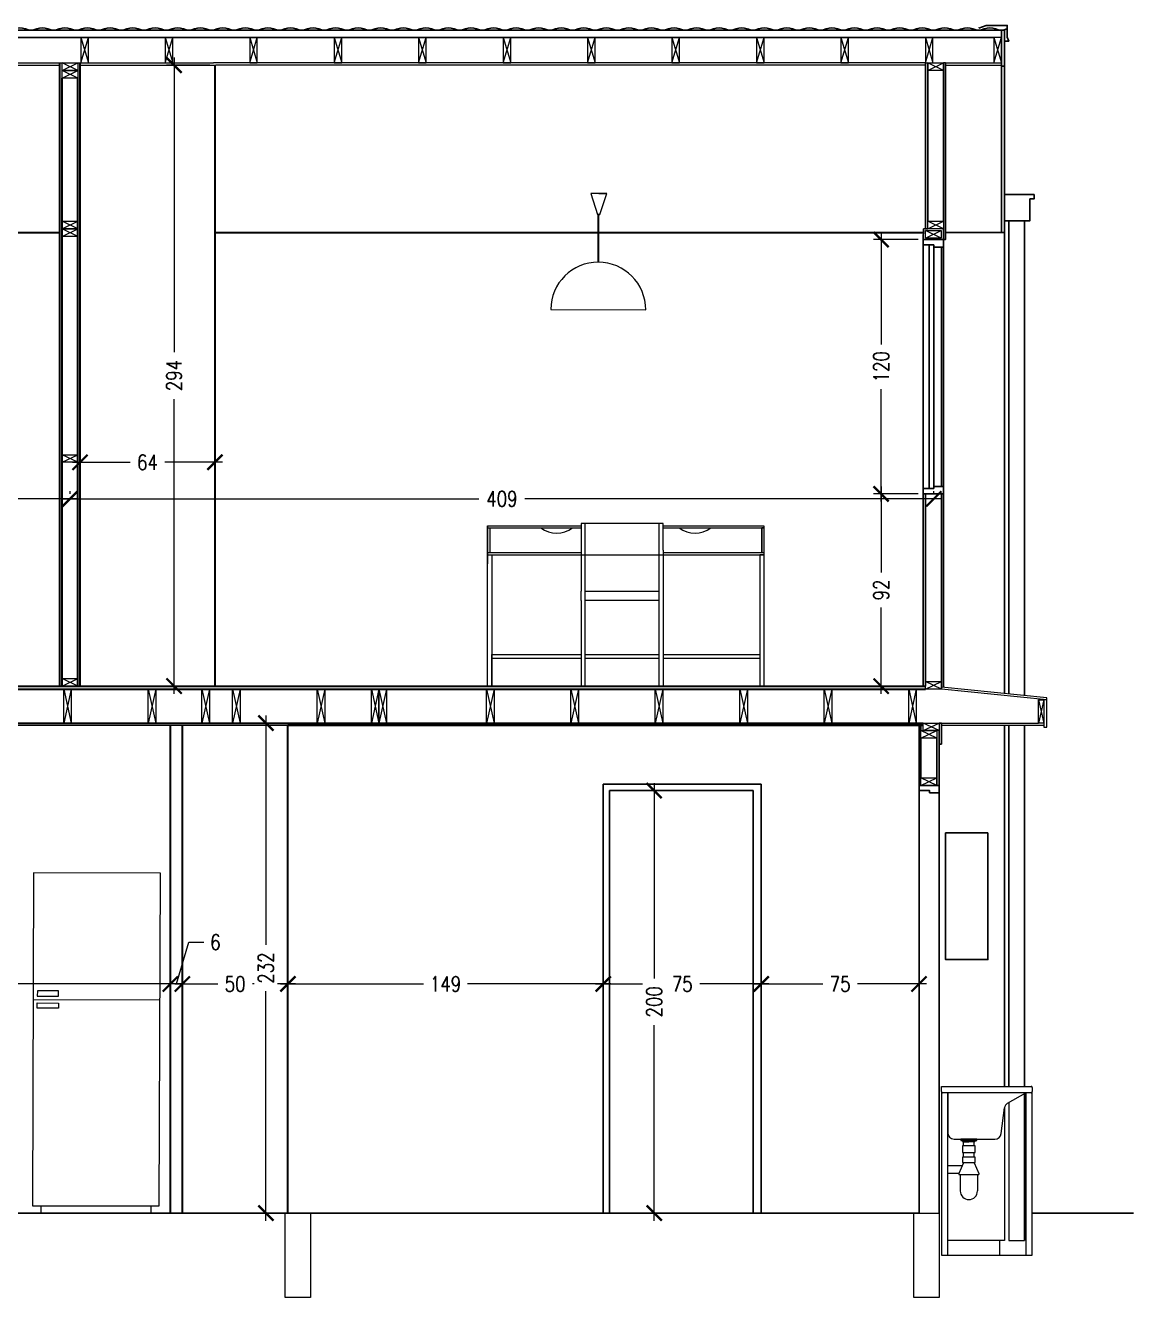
# Model space of a CAD drawing. Header units: centimetres. Extents: x 394519 to 396757, y 376859 to 378786.
# Drawn here: x 395000 to 395525, y 376954 to 377557 of the extents above; entities that cross this region are included whole.
import ezdxf

# ---------------------------------------------------------------- set-up
doc = ezdxf.new("R2010")
doc.units = ezdxf.units.CM
doc.header["$MEASUREMENT"] = 0
doc.layers.get('DEFPOINTS').update_dxf_attribs({"color": 210})
for name, color, linetype, lineweight in [('A-ANNO-DIMS', 3, 'Continuous', 18), ('A-DETL-MBND', 3, 'Continuous', 18), ('A-DETL-MCUT', 4, 'Continuous', 25), ('A-ELEV-IDEN', 3, 'Continuous', 18), ('A-ELEV-MBE2', 4, 'Continuous', 25), ('A-FURN', 8, 'Continuous', 18), ('A-SECT-MCUT', 7, 'Continuous', 35), ('A-WALL-STUD', 3, 'Continuous', 18)]:
    doc.layers.add(name, color=color, linetype=linetype, lineweight=lineweight)
doc.styles.add('ARIAL', font='Arial.ttf')
doc.styles.add('E-ROMANS', font='romans.shx', dxfattribs={"width": 0.8})
doc.dimstyles.new('Copy of TICK_36', dxfattribs={"dimtxt": 3.6, "dimasz": 3.6, "dimexe": 1.8, "dimexo": 1.2, "dimgap": 1.8, "dimtad": 0, "dimdec": 0, "dimzin": 0, "dimdsep": 46, "dimtxsty": 'ARIAL', "dimblk": 'ARCHTICK', "dimblk1": 'ARCHTICK', "dimblk2": 'ARCHTICK', "dimcen": 1.8, "dimdle": 1.8, "dimclrd": 256, "dimclre": 256, "dimclrt": 256, "dimadec": 0, "dimazin": 0, "dimtfac": 1, "dimtdec": 0, "dimtmove": 1, "dimatfit": 3, "dimldrblk": 'OPEN90', "dimfxl": 1, "dimtfill": 1, "dimtolj": 1, "dimtzin": 0, "dimlwd": -1, "dimlwe": -1, "dimarcsym": 0})

# ---------------------------------------------------------------- blocks, each defined once
blk = doc.blocks.new('_ArchTick')
at = {"color": 0, "linetype": 'ByBlock', "const_width": 0.15}
blk.add_lwpolyline([(-0.5, -0.5), (0.5, 0.5)], dxfattribs=at)
blk = doc.blocks.new('*D209')
at = {"layer": 'A-ANNO-DIMS', "transparency": 16777216}
for p, q in [((394734.09, 377332.6), (394868.37, 377332.6)), ((394737.69, 377335), (394737.69, 377336.2)), ((395024.94, 377332.6), (394890.65, 377332.6)), ((395021.34, 377335), (395021.34, 377336.2))]:
    blk.add_line(p, q, dxfattribs=at)
at = {"layer": 'DEFPOINTS', "color": 0, "transparency": 16777216}
for p in [(394737.69, 377332.6), (395021.34, 377332.6), (395021.34, 377332.6)]:
    blk.add_point(p, dxfattribs=at)
at = {"layer": 'A-ANNO-DIMS', "transparency": 16777216, "xscale": 7.2, "yscale": 7.2, "zscale": 7.2, "rotation": 180}
blk.add_blockref('_ArchTick', (394737.69, 377332.6), dxfattribs=at)
at = {"layer": 'A-ANNO-DIMS', "transparency": 16777216, "xscale": 7.2, "yscale": 7.2, "zscale": 7.2}
blk.add_blockref('_ArchTick', (395021.34, 377332.6), dxfattribs=at)
at = {"layer": 'A-ANNO-DIMS', "transparency": 16777216, "insert": (394879.51, 377332.6), "char_height": 7.2, "attachment_point": 5, "style": 'E-ROMANS', "bg_fill": 3, "box_fill_scale": 1.25, "bg_fill_color": 256, "bg_fill_true_color": 13158600, "bg_fill_transparency": 0}
blk.add_mtext('\\A1;284', dxfattribs=at)
blk = doc.blocks.new('_Open90')
at = {"color": 0, "linetype": 'ByBlock', "lineweight": -2}
for p, q in [((0, 0), (-1, 0)), ((-0.5, 0.5), (0, 0)), ((0, 0), (-0.5, -0.5))]:
    blk.add_line(p, q, dxfattribs=at)
blk = doc.blocks.new('*D210')
at = {"layer": 'A-ANNO-DIMS', "transparency": 16777216}
for p, q in [((395090.01, 377352.33), (395090.01, 377353.53)), ((395022.49, 377349.93), (395049.79, 377349.93)), ((395026.09, 377349.33), (395026.09, 377346.33)), ((395093.61, 377349.93), (395066.31, 377349.93))]:
    blk.add_line(p, q, dxfattribs=at)
at = {"layer": 'DEFPOINTS', "color": 0, "transparency": 16777216}
for p in [(395026.09, 377351.73), (395090.01, 377349.93), (395090.01, 377349.93)]:
    blk.add_point(p, dxfattribs=at)
at = {"layer": 'A-ANNO-DIMS', "transparency": 16777216, "xscale": 7.2, "yscale": 7.2, "zscale": 7.2, "rotation": 180}
blk.add_blockref('_ArchTick', (395026.09, 377349.93), dxfattribs=at)
at = {"layer": 'A-ANNO-DIMS', "transparency": 16777216, "xscale": 7.2, "yscale": 7.2, "zscale": 7.2}
blk.add_blockref('_ArchTick', (395090.01, 377349.93), dxfattribs=at)
at = {"layer": 'A-ANNO-DIMS', "transparency": 16777216, "insert": (395058.05, 377349.93), "char_height": 7.2, "attachment_point": 5, "style": 'E-ROMANS', "bg_fill": 3, "box_fill_scale": 1.25, "bg_fill_color": 256, "bg_fill_true_color": 13158600, "bg_fill_transparency": 0}
blk.add_mtext('\\A1;64', dxfattribs=at)
blk = doc.blocks.new('*D211')
at = {"layer": 'A-ANNO-DIMS', "transparency": 16777216}
for p, q in [((395087.61, 377538.12), (395067.05, 377538.12)), ((395070.65, 377541.72), (395070.65, 377402.15)), ((395070.65, 377240.29), (395070.65, 377379.87)), ((395087.61, 377243.89), (395067.05, 377243.89))]:
    blk.add_line(p, q, dxfattribs=at)
at = {"layer": 'DEFPOINTS', "color": 0, "transparency": 16777216}
for p in [(395070.65, 377538.12), (395090.01, 377538.12), (395090.01, 377243.89)]:
    blk.add_point(p, dxfattribs=at)
at = {"layer": 'A-ANNO-DIMS', "transparency": 16777216, "xscale": 7.2, "yscale": 7.2, "zscale": 7.2}
for p, rotation in [((395070.65, 377538.12), 90), ((395070.65, 377243.89), 270)]:
    blk.add_blockref('_ArchTick', p, dxfattribs=dict(at, rotation=rotation))
at = {"layer": 'A-ANNO-DIMS', "transparency": 16777216, "insert": (395070.65, 377391.01), "char_height": 7.2, "attachment_point": 5, "rotation": 90, "style": 'E-ROMANS', "bg_fill": 3, "box_fill_scale": 1.25, "bg_fill_color": 256, "bg_fill_true_color": 13158600, "bg_fill_transparency": 0}
blk.add_mtext('\\A1;294', dxfattribs=at)
blk = doc.blocks.new('*D212')
at = {"layer": 'A-ANNO-DIMS', "transparency": 16777216}
for p, q in [((395423.37, 377334.94), (395402.21, 377334.94)), ((395405.81, 377338.54), (395405.81, 377297.68)), ((395405.81, 377240.29), (395405.81, 377281.16)), ((395423.37, 377243.89), (395402.21, 377243.89))]:
    blk.add_line(p, q, dxfattribs=at)
at = {"layer": 'DEFPOINTS', "color": 0, "transparency": 16777216}
for p in [(395405.81, 377334.94), (395425.77, 377334.94), (395425.77, 377243.89)]:
    blk.add_point(p, dxfattribs=at)
at = {"layer": 'A-ANNO-DIMS', "transparency": 16777216, "xscale": 7.2, "yscale": 7.2, "zscale": 7.2}
for p, rotation in [((395405.81, 377334.94), 90), ((395405.81, 377243.89), 270)]:
    blk.add_blockref('_ArchTick', p, dxfattribs=dict(at, rotation=rotation))
at = {"layer": 'A-ANNO-DIMS', "transparency": 16777216, "insert": (395405.81, 377289.42), "char_height": 7.2, "attachment_point": 5, "rotation": 90, "style": 'E-ROMANS', "bg_fill": 3, "box_fill_scale": 1.25, "bg_fill_color": 256, "bg_fill_true_color": 13158600, "bg_fill_transparency": 0}
blk.add_mtext('\\A1;92', dxfattribs=at)
blk = doc.blocks.new('*D213')
at = {"layer": 'A-ANNO-DIMS', "transparency": 16777216}
for p, q in [((395423.37, 377455.44), (395402.21, 377455.44)), ((395405.81, 377459.04), (395405.81, 377405.79)), ((395405.81, 377331.34), (395405.81, 377384.6)), ((395423.37, 377334.94), (395402.21, 377334.94))]:
    blk.add_line(p, q, dxfattribs=at)
at = {"layer": 'DEFPOINTS', "color": 0, "transparency": 16777216}
for p in [(395405.81, 377455.44), (395425.77, 377455.44), (395425.77, 377334.94)]:
    blk.add_point(p, dxfattribs=at)
at = {"layer": 'A-ANNO-DIMS', "transparency": 16777216, "xscale": 7.2, "yscale": 7.2, "zscale": 7.2}
for p, rotation in [((395405.81, 377455.44), 90), ((395405.81, 377334.94), 270)]:
    blk.add_blockref('_ArchTick', p, dxfattribs=dict(at, rotation=rotation))
at = {"layer": 'A-ANNO-DIMS', "transparency": 16777216, "insert": (395405.81, 377395.19), "char_height": 7.2, "attachment_point": 5, "rotation": 90, "style": 'E-ROMANS', "bg_fill": 3, "box_fill_scale": 1.25, "bg_fill_color": 256, "bg_fill_true_color": 13158600, "bg_fill_transparency": 0}
blk.add_mtext('\\A1;120', dxfattribs=at)
blk = doc.blocks.new('*D214')
at = {"layer": 'A-ANNO-DIMS', "transparency": 16777216}
for p, q in [((395017.74, 377332.6), (395215.18, 377332.6)), ((395021.34, 377335), (395021.34, 377336.2)), ((395434.37, 377332.6), (395236.92, 377332.6)), ((395430.77, 377335), (395430.77, 377336.2))]:
    blk.add_line(p, q, dxfattribs=at)
at = {"layer": 'DEFPOINTS', "color": 0, "transparency": 16777216}
for p in [(395021.34, 377332.6), (395430.77, 377332.6), (395430.77, 377332.6)]:
    blk.add_point(p, dxfattribs=at)
at = {"layer": 'A-ANNO-DIMS', "transparency": 16777216, "xscale": 7.2, "yscale": 7.2, "zscale": 7.2, "rotation": 180}
blk.add_blockref('_ArchTick', (395021.34, 377332.6), dxfattribs=at)
at = {"layer": 'A-ANNO-DIMS', "transparency": 16777216, "xscale": 7.2, "yscale": 7.2, "zscale": 7.2}
blk.add_blockref('_ArchTick', (395430.77, 377332.6), dxfattribs=at)
at = {"layer": 'A-ANNO-DIMS', "transparency": 16777216, "insert": (395226.05, 377332.6), "char_height": 7.2, "attachment_point": 5, "style": 'E-ROMANS', "bg_fill": 3, "box_fill_scale": 1.25, "bg_fill_color": 256, "bg_fill_true_color": 13158600, "bg_fill_transparency": 0}
blk.add_mtext('\\A1;409', dxfattribs=at)
blk = doc.blocks.new('*D217')
at = {"layer": 'A-ANNO-DIMS', "transparency": 16777216}
for p, q in [((395074.59, 377105.16), (395074.59, 377106.36)), ((395124.63, 377105.16), (395124.63, 377106.36)), ((395070.99, 377102.76), (395091.35, 377102.76)), ((395128.23, 377102.76), (395107.87, 377102.76))]:
    blk.add_line(p, q, dxfattribs=at)
at = {"layer": 'DEFPOINTS', "color": 0, "transparency": 16777216}
for p in [(395074.59, 377102.76), (395124.63, 377102.76), (395124.63, 377102.76)]:
    blk.add_point(p, dxfattribs=at)
at = {"layer": 'A-ANNO-DIMS', "transparency": 16777216, "xscale": 7.2, "yscale": 7.2, "zscale": 7.2, "rotation": 180}
blk.add_blockref('_ArchTick', (395074.59, 377102.76), dxfattribs=at)
at = {"layer": 'A-ANNO-DIMS', "transparency": 16777216, "xscale": 7.2, "yscale": 7.2, "zscale": 7.2}
blk.add_blockref('_ArchTick', (395124.63, 377102.76), dxfattribs=at)
at = {"layer": 'A-ANNO-DIMS', "transparency": 16777216, "insert": (395099.61, 377102.76), "char_height": 7.2, "attachment_point": 5, "style": 'E-ROMANS', "bg_fill": 3, "box_fill_scale": 1.25, "bg_fill_color": 256, "bg_fill_true_color": 13158600, "bg_fill_transparency": 0}
blk.add_mtext('\\A1;50', dxfattribs=at)
blk = doc.blocks.new('*D218')
at = {"layer": 'A-ANNO-DIMS', "transparency": 16777216}
for p, q in [((395071.74, 377102.76), (395077.68, 377122.56)), ((395077.68, 377122.56), (395084.88, 377122.56)), ((395068.89, 377105.16), (395068.89, 377106.36)), ((395074.59, 377105.16), (395074.59, 377106.36)), ((395068.89, 377102.76), (395061.69, 377102.76)), ((395074.59, 377102.76), (395068.89, 377102.76)), ((395074.59, 377102.76), (395068.89, 377102.76)), ((395074.59, 377102.76), (395081.79, 377102.76))]:
    blk.add_line(p, q, dxfattribs=at)
at = {"layer": 'DEFPOINTS', "color": 0, "transparency": 16777216}
for p in [(395068.89, 377102.76), (395068.89, 377102.76), (395074.59, 377102.76)]:
    blk.add_point(p, dxfattribs=at)
at = {"layer": 'A-ANNO-DIMS', "transparency": 16777216, "xscale": 7.2, "yscale": 7.2, "zscale": 7.2}
blk.add_blockref('_ArchTick', (395068.89, 377102.76), dxfattribs=at)
at = {"layer": 'A-ANNO-DIMS', "transparency": 16777216, "xscale": 7.2, "yscale": 7.2, "zscale": 7.2, "rotation": 180}
blk.add_blockref('_ArchTick', (395074.59, 377102.76), dxfattribs=at)
at = {"layer": 'A-ANNO-DIMS', "transparency": 16777216, "insert": (395090.26, 377122.56), "char_height": 7.2, "attachment_point": 5, "style": 'E-ROMANS', "bg_fill": 3, "box_fill_scale": 1.25, "bg_fill_color": 256, "bg_fill_true_color": 13158600, "bg_fill_transparency": 0}
blk.add_mtext('\\A1;6', dxfattribs=at)
blk = doc.blocks.new('*D219')
at = {"layer": 'A-ANNO-DIMS', "transparency": 16777216}
for p, q in [((395122.23, 377226.38), (395110.57, 377226.38)), ((395114.17, 377229.98), (395114.17, 377121.3)), ((395114.17, 376990.6), (395114.17, 377099.29)), ((395122.23, 376994.2), (395110.57, 376994.2))]:
    blk.add_line(p, q, dxfattribs=at)
at = {"layer": 'DEFPOINTS', "color": 0, "transparency": 16777216}
for p in [(395114.17, 377226.38), (395124.63, 377226.38), (395124.63, 376994.2)]:
    blk.add_point(p, dxfattribs=at)
at = {"layer": 'A-ANNO-DIMS', "transparency": 16777216, "xscale": 7.2, "yscale": 7.2, "zscale": 7.2}
for p, rotation in [((395114.17, 377226.38), 90), ((395114.17, 376994.2), 270)]:
    blk.add_blockref('_ArchTick', p, dxfattribs=dict(at, rotation=rotation))
at = {"layer": 'A-ANNO-DIMS', "transparency": 16777216, "insert": (395114.17, 377110.29), "char_height": 7.2, "attachment_point": 5, "rotation": 90, "style": 'E-ROMANS', "bg_fill": 3, "box_fill_scale": 1.25, "bg_fill_color": 256, "bg_fill_true_color": 13158600, "bg_fill_transparency": 0}
blk.add_mtext('\\A1;232', dxfattribs=at)
blk = doc.blocks.new('*D220')
at = {"layer": 'A-ANNO-DIMS', "transparency": 16777216}
for p, q in [((394743.54, 377105.16), (394743.54, 377106.36)), ((395068.89, 377105.16), (395068.89, 377106.36)), ((394739.94, 377102.76), (394895.21, 377102.76)), ((395072.49, 377102.76), (394917.22, 377102.76))]:
    blk.add_line(p, q, dxfattribs=at)
at = {"layer": 'DEFPOINTS', "color": 0, "transparency": 16777216}
for p in [(394743.54, 377102.76), (395068.89, 377102.76), (395068.89, 377102.76)]:
    blk.add_point(p, dxfattribs=at)
at = {"layer": 'A-ANNO-DIMS', "transparency": 16777216, "xscale": 7.2, "yscale": 7.2, "zscale": 7.2, "rotation": 180}
blk.add_blockref('_ArchTick', (394743.54, 377102.76), dxfattribs=at)
at = {"layer": 'A-ANNO-DIMS', "transparency": 16777216, "xscale": 7.2, "yscale": 7.2, "zscale": 7.2}
blk.add_blockref('_ArchTick', (395068.89, 377102.76), dxfattribs=at)
at = {"layer": 'A-ANNO-DIMS', "transparency": 16777216, "insert": (394906.21, 377102.76), "char_height": 7.2, "attachment_point": 5, "style": 'E-ROMANS', "bg_fill": 3, "box_fill_scale": 1.25, "bg_fill_color": 256, "bg_fill_true_color": 13158600, "bg_fill_transparency": 0}
blk.add_mtext('\\A1;325', dxfattribs=at)
blk = doc.blocks.new('*D221')
at = {"layer": 'A-ANNO-DIMS', "transparency": 16777216}
for p, q in [((395124.63, 377105.16), (395124.63, 377106.36)), ((395274.05, 377105.16), (395274.05, 377106.36)), ((395121.03, 377102.76), (395188.89, 377102.76)), ((395277.65, 377102.76), (395209.8, 377102.76))]:
    blk.add_line(p, q, dxfattribs=at)
at = {"layer": 'DEFPOINTS', "color": 0, "transparency": 16777216}
for p in [(395124.63, 377102.76), (395274.05, 377102.76), (395274.05, 377102.76)]:
    blk.add_point(p, dxfattribs=at)
at = {"layer": 'A-ANNO-DIMS', "transparency": 16777216, "xscale": 7.2, "yscale": 7.2, "zscale": 7.2, "rotation": 180}
blk.add_blockref('_ArchTick', (395124.63, 377102.76), dxfattribs=at)
at = {"layer": 'A-ANNO-DIMS', "transparency": 16777216, "xscale": 7.2, "yscale": 7.2, "zscale": 7.2}
blk.add_blockref('_ArchTick', (395274.05, 377102.76), dxfattribs=at)
at = {"layer": 'A-ANNO-DIMS', "transparency": 16777216, "insert": (395199.34, 377102.76), "char_height": 7.2, "attachment_point": 5, "style": 'E-ROMANS', "bg_fill": 3, "box_fill_scale": 1.25, "bg_fill_color": 256, "bg_fill_true_color": 13158600, "bg_fill_transparency": 0}
blk.add_mtext('\\A1;149', dxfattribs=at)
blk = doc.blocks.new('*D222')
at = {"layer": 'A-ANNO-DIMS', "transparency": 16777216}
for p, q in [((395274.05, 377105.16), (395274.05, 377106.36)), ((395349, 377105.16), (395349, 377106.36)), ((395270.45, 377102.76), (395303.26, 377102.76)), ((395352.6, 377102.76), (395319.79, 377102.76))]:
    blk.add_line(p, q, dxfattribs=at)
at = {"layer": 'DEFPOINTS', "color": 0, "transparency": 16777216}
for p in [(395274.05, 377102.76), (395349, 377102.76), (395349, 377102.76)]:
    blk.add_point(p, dxfattribs=at)
at = {"layer": 'A-ANNO-DIMS', "transparency": 16777216, "xscale": 7.2, "yscale": 7.2, "zscale": 7.2, "rotation": 180}
blk.add_blockref('_ArchTick', (395274.05, 377102.76), dxfattribs=at)
at = {"layer": 'A-ANNO-DIMS', "transparency": 16777216, "xscale": 7.2, "yscale": 7.2, "zscale": 7.2}
blk.add_blockref('_ArchTick', (395349, 377102.76), dxfattribs=at)
at = {"layer": 'A-ANNO-DIMS', "transparency": 16777216, "insert": (395311.53, 377102.76), "char_height": 7.2, "attachment_point": 5, "style": 'E-ROMANS', "bg_fill": 3, "box_fill_scale": 1.25, "bg_fill_color": 256, "bg_fill_true_color": 13158600, "bg_fill_transparency": 0}
blk.add_mtext('\\A1;75', dxfattribs=at)
blk = doc.blocks.new('*D223')
at = {"layer": 'A-ANNO-DIMS', "transparency": 16777216}
for p, q in [((395349, 377105.16), (395349, 377106.36)), ((395423.76, 377105.16), (395423.76, 377106.36)), ((395345.4, 377102.76), (395378.12, 377102.76)), ((395427.36, 377102.76), (395394.64, 377102.76))]:
    blk.add_line(p, q, dxfattribs=at)
at = {"layer": 'DEFPOINTS', "color": 0, "transparency": 16777216}
for p in [(395349, 377102.76), (395423.76, 377102.76), (395423.76, 377102.76)]:
    blk.add_point(p, dxfattribs=at)
at = {"layer": 'A-ANNO-DIMS', "transparency": 16777216, "xscale": 7.2, "yscale": 7.2, "zscale": 7.2, "rotation": 180}
blk.add_blockref('_ArchTick', (395349, 377102.76), dxfattribs=at)
at = {"layer": 'A-ANNO-DIMS', "transparency": 16777216, "xscale": 7.2, "yscale": 7.2, "zscale": 7.2}
blk.add_blockref('_ArchTick', (395423.76, 377102.76), dxfattribs=at)
at = {"layer": 'A-ANNO-DIMS', "transparency": 16777216, "insert": (395386.38, 377102.76), "char_height": 7.2, "attachment_point": 5, "style": 'E-ROMANS', "bg_fill": 3, "box_fill_scale": 1.25, "bg_fill_color": 256, "bg_fill_true_color": 13158600, "bg_fill_transparency": 0}
blk.add_mtext('\\A1;75', dxfattribs=at)
blk = doc.blocks.new('*D224')
at = {"layer": 'A-ANNO-DIMS', "transparency": 16777216}
for p, q in [((395295.81, 377194.36), (395294.61, 377194.36)), ((395298.21, 377197.96), (395298.21, 377105.28)), ((395298.21, 376990.6), (395298.21, 377083.27)), ((395279.46, 376994.2), (395301.81, 376994.2))]:
    blk.add_line(p, q, dxfattribs=at)
at = {"layer": 'DEFPOINTS', "color": 0, "transparency": 16777216}
for p in [(395298.21, 377194.36), (395298.21, 377194.36), (395277.06, 376994.2)]:
    blk.add_point(p, dxfattribs=at)
at = {"layer": 'A-ANNO-DIMS', "transparency": 16777216, "xscale": 7.2, "yscale": 7.2, "zscale": 7.2}
for p, rotation in [((395298.21, 377194.36), 90), ((395298.21, 376994.2), 270)]:
    blk.add_blockref('_ArchTick', p, dxfattribs=dict(at, rotation=rotation))
at = {"layer": 'A-ANNO-DIMS', "transparency": 16777216, "insert": (395298.21, 377094.28), "char_height": 7.2, "attachment_point": 5, "rotation": 90, "style": 'E-ROMANS', "bg_fill": 3, "box_fill_scale": 1.25, "bg_fill_color": 256, "bg_fill_true_color": 13158600, "bg_fill_transparency": 0}
blk.add_mtext('\\A1;200', dxfattribs=at)

msp = doc.modelspace()

# ---------------------------------------------------------------- linework, layer by layer
for p, q in [((395271.88, 377467.34), (395272.4, 377467.34)), ((395219.27, 377243.89), (395221.27, 377243.89)), ((395263.55, 377243.88), (395265.55, 377243.88)), ((395302.55, 377243.88), (395300.54, 377243.88)), ((395348.27, 377243.89), (395350.27, 377243.89))]:
    msp.add_line(p, q)
at = {"color": 0}
for p, q in [((395435.37, 377460.56), (395435.37, 377455.56)), ((395090.41, 377458.88), (395090.41, 377458.88)), ((395433.27, 377226.38), (395434.37, 377226.38)), ((394746.25, 376994.2), (395423.76, 376994.2)), ((395477.41, 376994.2), (395525.45, 376994.2))]:
    msp.add_line(p, q, dxfattribs=at)
at = {"layer": 'A-DETL-MBND'}
for p, q in [((394740.44, 377539.13), (395081.9, 377539.13)), ((394741.44, 377538.12), (395016.58, 377538.12)), ((395026.09, 377538.12), (395080.9, 377538.12)), ((395080.9, 377538.12), (395090.41, 377538.12)), ((395081.9, 377539.13), (395089.41, 377539.13)), ((395426.87, 377539.13), (395089.41, 377539.13)), ((395426.87, 377538.12), (395090.41, 377538.12)), ((395436.37, 377539.13), (395459.19, 377539.13)), ((395436.37, 377538.12), (395462.8, 377538.12)), ((395484.41, 377238.4), (395434.37, 377243.4)), ((395484.41, 377237.39), (395434.37, 377242.39)), ((395434.37, 377226.38), (395480.41, 377226.38)), ((395434.37, 377225.38), (395482.91, 377225.38))]:
    msp.add_line(p, q, dxfattribs=at)
at = {"layer": 'A-DETL-MBND', "color": 0}
for p, q in [((395484.41, 377237.39), (395484.41, 377238.4)), ((394743.54, 377225.38), (395124.63, 377225.38)), ((395124.63, 377226.38), (395125.63, 377226.38)), ((395424.76, 377225.38), (395425.77, 377225.38)), ((395425.77, 377225.38), (395425.77, 377226.38))]:
    msp.add_line(p, q, dxfattribs=at)
for points in [[(395436.37, 377539.13), (395435.37, 377539.13)], [(395426.87, 377460.56), (395425.87, 377460.56)], [(395434.37, 377338.45), (395434.37, 377340.07)]]:
    msp.add_lwpolyline(points, dxfattribs=at)
at = {"layer": 'A-DETL-MBND'}
msp.add_lwpolyline([(395482.91, 377237.39), (395482.91, 377226.38), (395482.91, 377224.38), (395484.41, 377224.38), (395484.41, 377237.39)], close=True, dxfattribs=at)
at = {"layer": 'A-DETL-MCUT'}
for p, q in [((395425.77, 377455.44), (395425.87, 377460.56)), ((395425.77, 377243.89), (395425.77, 377455.44)), ((395435.37, 377455.44), (395425.77, 377455.44)), ((395435.37, 377243.3), (395435.37, 377455.44)), ((395425.77, 377452.94), (395430.77, 377452.94)), ((395430.77, 377452.94), (395430.77, 377451.94)), ((395430.77, 377451.94), (395435.37, 377451.94)), ((395425.77, 377337.45), (395430.77, 377337.45)), ((395435.37, 377334.95), (395425.77, 377334.94)), ((395426.87, 377243.89), (395426.87, 377334.94)), ((395430.77, 377337.45), (395430.77, 377338.45)), ((395430.77, 377338.45), (395435.37, 377338.45)), ((395423.76, 377196.86), (395423.76, 377225.38)), ((395424.66, 377222.78), (395424.66, 377225.38)), ((395434.37, 377216.37), (395434.37, 377226.38)), ((395424.66, 377219.18), (395424.66, 377200.46)), ((395432.17, 377219.18), (395432.17, 377196.86)), ((395433.27, 377196.86), (395433.27, 377222.78)), ((395433.27, 377216.37), (395434.37, 377216.37)), ((395423.76, 376994.2), (395423.76, 377196.86)), ((395433.27, 376994.2), (395433.27, 377196.86))]:
    msp.add_line(p, q, dxfattribs=at)
for points in [[(395427.87, 377460.56), (395426.87, 377460.56), (395426.87, 377539.13)], [(395427.87, 377464.16), (395427.87, 377539.13)], [(395435.37, 377464.16), (395435.37, 377539.13)], [(395435.37, 377455.56), (395436.37, 377455.56), (395436.37, 377539.13)], [(395434.37, 377242.39), (395434.37, 377334.95)], [(395423.76, 377196.86), (395423.76, 377194.36), (395428.77, 377194.36), (395428.77, 377193.36), (395433.27, 377193.36), (395433.27, 377196.86), (395423.76, 377196.86)]]:
    msp.add_lwpolyline(points, dxfattribs=at)
at = {"layer": 'A-ELEV-IDEN', "color": 3}
for points in [[(395123.38, 376994.2), (395135.39, 376994.2), (395135.39, 376954.17), (395123.38, 376954.17)], [(395421.26, 376994.2), (395433.27, 376994.2), (395433.27, 376954.17), (395421.26, 376954.17)]]:
    msp.add_lwpolyline(points, close=True, dxfattribs=at)
at = {"layer": 'A-ELEV-MBE2'}
for p, q in [((395464.3, 377458.88), (395436.37, 377458.88)), ((395464.3, 377458.88), (395464.3, 377240.41)), ((395428.5, 377452.94), (395428.5, 377337.45)), ((395430.77, 377338.45), (395430.77, 377451.94)), ((395464.3, 377223.44), (395464.3, 377054.25)), ((395274.05, 377197.36), (395274.05, 376994.2)), ((395274.05, 377197.36), (395349, 377197.36)), ((395349, 377197.36), (395349, 376994.2))]:
    msp.add_line(p, q, dxfattribs=at)
at = {"layer": 'A-ELEV-MBE2', "color": 0}
msp.add_line((395464.3, 377225.38), (395464.3, 377223.44), dxfattribs=at)
at = {"layer": 'A-ELEV-MBE2'}
for points in [[(395452.07, 377555.68), (395452.07, 377555.68), (395455.54, 377556.92), (395465.55, 377556.92), (395465.55, 377551.41), (395466.3, 377549.41), (395464.54, 377549.41)], [(394705.51, 377554.74), (395464.3, 377554.74)], [(394705.51, 377551.13), (395459.19, 377551.13)], [(395462.8, 377554.74), (395462.8, 377539.13), (395462.8, 377537.62), (395464.3, 377537.62), (395464.3, 377554.74), (395462.8, 377554.74)], [(395462.8, 377537.62), (395462.8, 377458.88)], [(395464.3, 377537.62), (395464.3, 377458.88)], [(395464.3, 377476.75), (395478.31, 377476.75), (395478.31, 377474.75), (395476.31, 377474.75), (395476.31, 377464.36), (395464.3, 377464.36)], [(395466.3, 377464.36), (395466.3, 377240.21)], [(395473.8, 377239.46), (395473.8, 377464.36)], [(395434.37, 377338.45), (395434.37, 377451.94)], [(395466.3, 377223.44), (395466.3, 377054.25)], [(395473.8, 377054.25), (395473.8, 377223.44)], [(395277.06, 376994.2), (395277.06, 377194.36), (395345.07, 377194.36), (395345.07, 376994.2)], [(395456.39, 377174.34), (395436.37, 377174.34), (395436.37, 377114.29), (395456.39, 377114.29), (395456.39, 377174.34)], [(395473.8, 376981.19), (395473.8, 377050.9)]]:
    msp.add_lwpolyline(points, dxfattribs=at)
at = {"layer": 'A-ELEV-MBE2', "color": 0}
for points in [[(395466.3, 377225.38), (395466.3, 377223.44)], [(395473.8, 377223.44), (395473.8, 377225.38)]]:
    msp.add_lwpolyline(points, dxfattribs=at)
at = {"layer": 'A-ELEV-MBE2'}
for centre, start, end in [((394997.54, 377548.43), 68.58135, 111.41865), ((395008.23, 377548.43), 68.58135, 111.41865), ((395018.92, 377548.43), 68.58135, 111.41865), ((395029.61, 377548.43), 68.58135, 111.41865), ((395040.31, 377548.43), 68.58135, 111.41865), ((395051, 377548.43), 68.58135, 111.41865), ((395061.69, 377548.43), 68.58135, 111.41865), ((395072.39, 377548.43), 68.58135, 111.41865), ((395083.08, 377548.43), 68.58135, 111.41865), ((395093.77, 377548.43), 68.58135, 111.41865), ((395104.47, 377548.43), 68.58135, 111.41865), ((395115.16, 377548.43), 68.58135, 111.41865), ((395125.85, 377548.43), 68.58135, 111.41865), ((395136.55, 377548.43), 68.58135, 111.41865), ((395147.24, 377548.43), 68.58135, 111.41865), ((395157.93, 377548.43), 68.58135, 111.41865), ((395168.62, 377548.43), 68.58135, 111.41865), ((395179.32, 377548.43), 68.58135, 111.41865), ((395190.01, 377548.43), 68.58135, 111.41865), ((395200.7, 377548.43), 68.58135, 111.41865), ((395211.4, 377548.43), 68.58135, 111.41865), ((395222.09, 377548.43), 68.58135, 111.41865), ((395232.78, 377548.43), 68.58135, 111.41865), ((395243.48, 377548.43), 68.58135, 111.41865), ((395254.17, 377548.43), 68.58135, 111.41865), ((395264.86, 377548.43), 68.58135, 111.41865), ((395275.56, 377548.43), 68.58135, 111.41865), ((395286.25, 377548.43), 68.58135, 111.41865), ((395296.94, 377548.43), 68.58135, 111.41865), ((395307.64, 377548.43), 68.58135, 111.41865), ((395318.33, 377548.43), 68.58135, 111.41865), ((395329.02, 377548.43), 68.58135, 111.41865), ((395339.71, 377548.43), 68.58135, 111.41865), ((395350.41, 377548.43), 68.58135, 111.41865), ((395361.1, 377548.43), 68.58135, 111.41865), ((395371.79, 377548.43), 68.58135, 111.41865), ((395382.49, 377548.43), 68.58135, 111.41865), ((395393.18, 377548.43), 68.58135, 111.41865), ((395403.87, 377548.43), 68.58135, 111.41865), ((395414.57, 377548.43), 68.58135, 111.41865), ((395425.26, 377548.43), 68.58135, 111.41865), ((395435.95, 377548.43), 68.58135, 111.41865), ((395446.65, 377548.43), 68.58135, 111.41865), ((395457.34, 377548.43), 68.58135, 111.41865), ((395002.88, 377562.06), 248.58135, 291.41865), ((395013.57, 377562.06), 248.58135, 291.41865), ((395024.27, 377562.06), 248.58135, 291.41865), ((395034.96, 377562.06), 248.58135, 291.41865), ((395045.65, 377562.06), 248.58135, 291.41865), ((395056.35, 377562.06), 248.58135, 291.41865), ((395067.04, 377562.06), 248.58135, 291.41865), ((395077.73, 377562.06), 248.58135, 291.41865), ((395088.43, 377562.06), 248.58135, 291.41865), ((395099.12, 377562.06), 248.58135, 291.41865), ((395109.81, 377562.06), 248.58135, 291.41865), ((395120.51, 377562.06), 248.58135, 291.41865), ((395131.2, 377562.06), 248.58135, 291.41865), ((395141.89, 377562.06), 248.58135, 291.41865), ((395152.59, 377562.06), 248.58135, 291.41865), ((395163.28, 377562.06), 248.58135, 291.41865), ((395173.97, 377562.06), 248.58135, 291.41865), ((395184.66, 377562.06), 248.58135, 291.41865), ((395195.36, 377562.06), 248.58135, 291.41865), ((395206.05, 377562.06), 248.58135, 291.41865), ((395216.74, 377562.06), 248.58135, 291.41865), ((395227.44, 377562.06), 248.58135, 291.41865), ((395238.13, 377562.06), 248.58135, 291.41865), ((395248.82, 377562.06), 248.58135, 291.41865), ((395259.52, 377562.06), 248.58135, 291.41865), ((395270.21, 377562.06), 248.58135, 291.41865), ((395280.9, 377562.06), 248.58135, 291.41865), ((395291.6, 377562.06), 248.58135, 291.41865), ((395302.29, 377562.06), 248.58135, 291.41865), ((395312.98, 377562.06), 248.58135, 291.41865), ((395323.68, 377562.06), 248.58135, 291.41865), ((395334.37, 377562.06), 248.58135, 291.41865), ((395345.06, 377562.06), 248.58135, 291.41865), ((395355.75, 377562.06), 248.58135, 291.41865), ((395366.45, 377562.06), 248.58135, 291.41865), ((395377.14, 377562.06), 248.58135, 291.41865), ((395387.83, 377562.06), 248.58135, 291.41865), ((395398.53, 377562.06), 248.58135, 291.41865), ((395409.22, 377562.06), 248.58135, 291.41865), ((395419.91, 377562.06), 248.58135, 291.41865), ((395430.61, 377562.06), 248.58135, 291.41865), ((395441.3, 377562.06), 248.58135, 291.41865), ((395451.99, 377562.06), 248.58135, 291.41865), ((395462.69, 377562.06), 248.58135, 291.41865)]:
    msp.add_arc(centre, 7.32, start, end, dxfattribs=at)
at = {"layer": 'A-FURN'}
for p, q in [((395275.81, 377477.32), (395268.25, 377477.35)), ((395268.25, 377477.35), (395271.36, 377467.34)), ((395271.92, 377477.34), (395275.81, 377477.32)), ((395272.4, 377467.34), (395275.81, 377477.32)), ((395271.88, 377467.34), (395271.36, 377467.34)), ((395271.65, 377444.74), (395271.73, 377467.34)), ((395272.4, 377467.34), (395271.88, 377467.34)), ((395271.95, 377444.74), (395272.03, 377467.34)), ((395249.21, 377422.32), (395294.21, 377422.16)), ((395302.55, 377320.88), (395263.55, 377320.88)), ((395263.55, 377320.88), (395263.55, 377308.26)), ((395265.55, 377284.37), (395265.55, 377320.88)), ((395300.54, 377284.37), (395300.54, 377320.88)), ((395302.55, 377308.26), (395302.55, 377320.88)), ((395219.27, 377319.89), (395263.55, 377319.89)), ((395219.27, 377243.89), (395219.27, 377319.89)), ((395219.27, 377319.89), (395219.27, 377301.89)), ((395219.27, 377319.89), (395219.27, 377318.89)), ((395219.27, 377318.89), (395263.55, 377318.89)), ((395220.26, 377318.89), (395220.26, 377307.13)), ((395220.26, 377318.89), (395263.55, 377318.89)), ((395244.51, 377318.89), (395259.51, 377318.89)), ((395302.55, 377319.89), (395350.27, 377319.89)), ((395302.55, 377318.89), (395350.27, 377318.89)), ((395350.27, 377318.89), (395349.27, 377318.89)), ((395349.27, 377318.89), (395349.27, 377307.13)), ((395349.27, 377307.13), (395349.27, 377318.89)), ((395350.27, 377319.89), (395350.27, 377319.89)), ((395350.27, 377319.89), (395350.27, 377243.89)), ((395219.27, 377306.13), (395219.27, 377307.13)), ((395219.27, 377307.13), (395263.55, 377307.13)), ((395219.27, 377306.13), (395350.27, 377306.13)), ((395219.27, 377306.13), (395221.27, 377306.13)), ((395221.27, 377306.13), (395221.27, 377243.89)), ((395263.55, 377308.26), (395263.55, 377288.88)), ((395265.55, 377288.88), (395265.55, 377308.26)), ((395300.54, 377288.88), (395300.54, 377308.26)), ((395302.55, 377308.26), (395302.55, 377288.88)), ((395302.55, 377307.13), (395350.27, 377307.13)), ((395350.27, 377306.13), (395348.27, 377306.13)), ((395348.27, 377306.13), (395348.27, 377243.89)), ((395263.55, 377284.37), (395263.55, 377288.88)), ((395263.55, 377284.37), (395263.55, 377243.88)), ((395265.55, 377288.88), (395300.54, 377288.88)), ((395300.54, 377284.37), (395265.55, 377284.37)), ((395265.55, 377243.88), (395265.55, 377284.37)), ((395300.54, 377243.88), (395300.54, 377284.37)), ((395302.55, 377288.88), (395302.55, 377284.37)), ((395302.55, 377284.37), (395302.55, 377243.88)), ((395221.27, 377243.89), (395221.27, 377258.89)), ((395221.27, 377258.89), (395263.55, 377258.89)), ((395263.55, 377256.89), (395221.27, 377256.89)), ((395265.55, 377258.89), (395300.54, 377258.89)), ((395300.54, 377256.89), (395265.55, 377256.89)), ((395302.55, 377258.89), (395348.27, 377258.89)), ((395348.27, 377256.89), (395302.55, 377256.89)), ((395348.27, 377258.89), (395348.27, 377256.89)), ((395004.11, 377155.45), (395003.55, 376997.71)), ((395064.16, 377155.24), (395004.11, 377155.45)), ((395063.61, 376997.71), (395064.16, 377155.24)), ((395434.37, 377054.25), (395476.91, 377054.25)), ((395434.37, 377051.75), (395434.37, 377054.25)), ((395434.37, 377051.75), (395434.37, 376974.19)), ((395476.91, 377051.25), (395434.87, 377051.25)), ((395437.37, 377051.25), (395437.37, 377032.23)), ((395437.37, 376974.19), (395437.37, 377051.25)), ((395465.72, 377046.24), (395474.4, 377051.25)), ((395474.4, 377051.25), (395474.4, 376974.19)), ((395477.41, 377053.75), (395477.41, 377051.75)), ((395477.41, 376974.19), (395477.41, 377051.75)), ((395462.72, 377031.86), (395464.24, 377044.01)), ((395464.3, 377044.33), (395464.3, 376981.19)), ((395440.38, 377029.23), (395459.74, 377029.23)), ((395444.88, 377026), (395444.88, 377027.97)), ((395449.88, 377026), (395449.88, 377027.97)), ((395444.88, 377020.65), (395444.88, 377022.96)), ((395449.88, 377020.65), (395449.88, 377022.96)), ((395444.22, 377016.51), (395437.37, 377016.51)), ((395444.88, 377018.03), (395444.88, 377018.22)), ((395449.88, 377018.03), (395444.88, 377018.03)), ((395449.88, 377018.03), (395449.88, 377018.22)), ((395442.7, 377013.03), (395437.37, 377013.03)), ((395443.28, 377012.41), (395443.28, 377004.69)), ((395451.48, 377012.41), (395451.48, 377004.69)), ((395003.56, 376997.71), (395063.61, 376997.71)), ((395007.55, 376997.71), (395007.55, 376994.2)), ((395059.61, 376997.71), (395059.61, 376994.2)), ((395461.89, 376981.19), (395461.89, 376974.19)), ((395466.3, 376981.19), (395473.8, 376981.19)), ((395434.37, 376974.19), (395477.41, 376974.19))]:
    msp.add_line(p, q, dxfattribs=at)
at = {"layer": 'A-FURN', "color": 0}
for p, q in [((395060.88, 376994.2), (395006.84, 376994.2)), ((395180.63, 376994.2), (395158.11, 376994.2)), ((395266.94, 376994.2), (395211.9, 376994.2)), ((395305.69, 376994.2), (395313.26, 376994.2))]:
    msp.add_line(p, q, dxfattribs=at)
at = {"layer": 'A-FURN'}
for points in [[(395005.84, 377097.03), (395015.85, 377096.99), (395015.86, 377099.49), (395005.85, 377099.53), (395005.84, 377097.03)], [(395003.9, 377095.4), (395063.95, 377095.19)], [(395005.83, 377093.76), (395015.84, 377093.72), (395015.83, 377091.22), (395005.82, 377091.25), (395005.83, 377093.76)], [(395466.3, 377046.57), (395466.3, 376981.19)], [(395444.18, 377028.66), (395444.48, 377027.97), (395447.38, 377027.97)], [(395450.58, 377028.66), (395450.29, 377027.97), (395447.38, 377027.97)], [(395444.88, 377018.03), (395442.64, 377012.88), (395442.64, 377012.41), (395442.64, 377012.41)], [(395449.88, 377018.03), (395452.13, 377012.88), (395452.13, 377012.41), (395452.13, 377012.41)], [(395442.64, 377012.41), (395452.13, 377012.41)], [(395464.3, 376981.19), (395437.37, 376981.19)]]:
    msp.add_lwpolyline(points, dxfattribs=at)
for points in [[(395451.13, 377029.23), (395443.64, 377029.23), (395443.64, 377028.66), (395451.13, 377028.66)], [(395450.44, 377026), (395444.32, 377026), (395444.32, 377022.96), (395450.44, 377022.96)], [(395450.44, 377020.65), (395444.32, 377020.65), (395444.32, 377018.22), (395450.44, 377018.22)]]:
    msp.add_lwpolyline(points, close=True, dxfattribs=at)
for centre, radius, start, end in [((395271.71, 377422.24), 22.5, 359.78822, 179.78822), ((395252.01, 377328.46), 12.16, 231.91392, 308.08608), ((395317.59, 377328.46), 12.16, 231.91392, 308.08608), ((395434.87, 377051.75), 0.5, 180, 270), ((395476.91, 377053.75), 0.5, 0, 90), ((395476.91, 377051.75), 0.5, 270, 0), ((395467.22, 377043.64), 3, 119.95883, 172.88766), ((395440.38, 377032.23), 3, 180, 270), ((395459.74, 377032.23), 3, 270, 352.88766), ((395447.38, 377004.69), 4.1, 180, 0)]:
    msp.add_arc(centre, radius, start, end, dxfattribs=at)
at = {"layer": 'A-SECT-MCUT'}
for p, q in [((395090.01, 377538.12), (395090.01, 377243.89)), ((394742.44, 377458.88), (395016.58, 377458.88)), ((395090.41, 377458.88), (395425.77, 377458.74)), ((394741.44, 377243.89), (395426.87, 377243.89)), ((394741.44, 377242.39), (395426.87, 377242.39)), ((394741.44, 377226.38), (395425.77, 377226.38)), ((395068.89, 376994.2), (395068.89, 377225.38)), ((395074.59, 376994.2), (395074.59, 377225.38)), ((395124.63, 376994.2), (395124.63, 377225.38))]:
    msp.add_line(p, q, dxfattribs=at)
for points in [[(395016.58, 377243.89), (395016.58, 377539.13)], [(395026.09, 377243.89), (395026.09, 377539.13)], [(395017.58, 377243.89), (395017.58, 377531.92)], [(395025.09, 377243.89), (395025.09, 377531.92)], [(395124.63, 377225.38), (395425.77, 377225.38)]]:
    msp.add_lwpolyline(points, dxfattribs=at)
at = {"layer": 'A-WALL-STUD'}
for p, q in [((395025.09, 377535.52), (395017.58, 377539.13)), ((395017.58, 377535.52), (395025.09, 377539.13)), ((395435.37, 377535.52), (395427.87, 377539.13)), ((395427.87, 377535.52), (395435.37, 377539.13)), ((395025.09, 377531.92), (395017.58, 377535.52)), ((395017.58, 377531.92), (395025.09, 377535.52)), ((395025.09, 377460.56), (395017.58, 377464.16)), ((395017.58, 377460.56), (395025.09, 377464.16)), ((395025.09, 377456.96), (395017.58, 377460.56)), ((395017.58, 377456.96), (395025.09, 377460.56)), ((395434.28, 377456.12), (395426.77, 377459.73)), ((395426.77, 377456.12), (395434.28, 377459.73)), ((395435.37, 377460.56), (395427.87, 377464.16)), ((395427.87, 377460.56), (395435.37, 377464.16)), ((395025.09, 377349.93), (395017.58, 377353.53)), ((395017.58, 377349.93), (395025.09, 377353.53)), ((395025.09, 377243.89), (395017.58, 377247.5)), ((395017.58, 377243.89), (395025.09, 377247.5)), ((395434.37, 377242.39), (395426.87, 377246)), ((395426.87, 377242.39), (395434.37, 377246)), ((395482.91, 377237.39), (395480.41, 377226.38)), ((395480.41, 377237.39), (395482.91, 377226.38)), ((395433.27, 377222.78), (395425.77, 377226.38)), ((395425.77, 377222.78), (395433.27, 377226.38)), ((395432.17, 377219.18), (395424.66, 377222.78)), ((395424.66, 377219.18), (395432.17, 377222.78)), ((395432.17, 377196.86), (395424.66, 377200.46)), ((395424.66, 377196.86), (395432.17, 377200.46))]:
    msp.add_line(p, q, dxfattribs=at)
for points in [[(395030.06, 377551.13), (395026.46, 377551.13), (395026.46, 377539.13), (395030.06, 377539.13)], [(395070.09, 377551.13), (395066.49, 377551.13), (395066.49, 377539.13), (395070.09, 377539.13)], [(395110.12, 377551.13), (395106.52, 377551.13), (395106.52, 377539.13), (395110.12, 377539.13)], [(395150.15, 377551.13), (395146.55, 377551.13), (395146.55, 377539.13), (395150.15, 377539.13)], [(395190.18, 377551.13), (395186.58, 377551.13), (395186.58, 377539.13), (395190.18, 377539.13)], [(395230.21, 377551.13), (395226.61, 377551.13), (395226.61, 377539.13), (395230.21, 377539.13)], [(395270.25, 377551.13), (395266.64, 377551.13), (395266.64, 377539.13), (395270.25, 377539.13)], [(395310.28, 377551.13), (395306.67, 377551.13), (395306.67, 377539.13), (395310.28, 377539.13)], [(395350.31, 377551.13), (395346.7, 377551.13), (395346.7, 377539.13), (395350.31, 377539.13)], [(395390.34, 377551.13), (395386.74, 377551.13), (395386.74, 377539.13), (395390.34, 377539.13)], [(395430.37, 377551.13), (395426.77, 377551.13), (395426.77, 377539.13), (395430.37, 377539.13)], [(395462.8, 377551.13), (395459.19, 377551.13), (395459.19, 377539.13), (395462.8, 377539.13)], [(395025.09, 377535.52), (395017.58, 377535.52), (395017.58, 377539.13), (395025.09, 377539.13)], [(395435.37, 377535.52), (395427.87, 377535.52), (395427.87, 377539.13), (395435.37, 377539.13)], [(395025.09, 377531.92), (395017.58, 377531.92), (395017.58, 377535.52), (395025.09, 377535.52)], [(395025.09, 377460.56), (395017.58, 377460.56), (395017.58, 377464.16), (395025.09, 377464.16)], [(395025.09, 377456.96), (395017.58, 377456.96), (395017.58, 377460.56), (395025.09, 377460.56)], [(395434.28, 377456.12), (395426.77, 377456.12), (395426.77, 377459.73), (395434.28, 377459.73)], [(395435.37, 377460.56), (395427.87, 377460.56), (395427.87, 377464.16), (395435.37, 377464.16)], [(395025.09, 377349.93), (395017.58, 377349.93), (395017.58, 377353.53), (395025.09, 377353.53)], [(395025.09, 377243.89), (395017.58, 377243.89), (395017.58, 377247.5), (395025.09, 377247.5)], [(395434.37, 377242.39), (395426.87, 377242.39), (395426.87, 377246), (395434.37, 377246)], [(395482.91, 377237.39), (395482.91, 377226.38), (395480.41, 377226.38), (395480.41, 377237.39)], [(395433.27, 377222.78), (395425.77, 377222.78), (395425.77, 377226.38), (395433.27, 377226.38)], [(395432.17, 377219.18), (395424.66, 377219.18), (395424.66, 377222.78), (395432.17, 377222.78)], [(395432.17, 377196.86), (395424.66, 377196.86), (395424.66, 377200.46), (395432.17, 377200.46)]]:
    msp.add_lwpolyline(points, close=True, dxfattribs=at)
for points in [[(395026.46, 377551.13), (395030.06, 377539.13)], [(395026.46, 377539.13), (395030.06, 377551.13)], [(395066.49, 377551.13), (395070.09, 377539.13)], [(395066.49, 377539.13), (395070.09, 377551.13)], [(395106.52, 377551.13), (395110.12, 377539.13)], [(395106.52, 377539.13), (395110.12, 377551.13)], [(395146.55, 377551.13), (395150.15, 377539.13)], [(395146.55, 377539.13), (395150.15, 377551.13)], [(395186.58, 377551.13), (395190.18, 377539.13)], [(395186.58, 377539.13), (395190.18, 377551.13)], [(395226.61, 377551.13), (395230.21, 377539.13)], [(395226.61, 377539.13), (395230.21, 377551.13)], [(395266.64, 377551.13), (395270.25, 377539.13)], [(395266.64, 377539.13), (395270.25, 377551.13)], [(395306.67, 377551.13), (395310.28, 377539.13)], [(395306.67, 377539.13), (395310.28, 377551.13)], [(395346.7, 377551.13), (395350.31, 377539.13)], [(395346.7, 377539.13), (395350.31, 377551.13)], [(395386.74, 377551.13), (395390.34, 377539.13)], [(395386.74, 377539.13), (395390.34, 377551.13)], [(395426.77, 377551.13), (395430.37, 377539.13)], [(395426.77, 377539.13), (395430.37, 377551.13)], [(395459.19, 377551.13), (395462.8, 377539.13)], [(395459.19, 377539.13), (395462.8, 377551.13)], [(395021.96, 377242.39), (395021.96, 377226.38), (395018.35, 377226.38), (395018.35, 377242.39), (395021.96, 377242.39)], [(395018.35, 377242.39), (395021.96, 377226.38)], [(395021.96, 377242.39), (395018.35, 377226.38)], [(395061.99, 377242.39), (395061.99, 377226.38), (395058.38, 377226.38), (395058.38, 377242.39), (395061.99, 377242.39)], [(395058.38, 377242.39), (395061.99, 377226.38)], [(395061.99, 377242.39), (395058.38, 377226.38)], [(395087.45, 377242.39), (395087.45, 377226.38), (395083.85, 377226.38), (395083.85, 377242.39), (395087.45, 377242.39)], [(395083.85, 377242.39), (395087.45, 377226.38)], [(395087.45, 377242.39), (395083.85, 377226.38)], [(395102.02, 377242.39), (395102.02, 377226.38), (395098.41, 377226.38), (395098.41, 377242.39), (395102.02, 377242.39)], [(395098.41, 377242.39), (395102.02, 377226.38)], [(395102.02, 377242.39), (395098.41, 377226.38)], [(395142.05, 377242.39), (395142.05, 377226.38), (395138.45, 377226.38), (395138.45, 377242.39), (395142.05, 377242.39)], [(395138.45, 377242.39), (395142.05, 377226.38)], [(395142.05, 377242.39), (395138.45, 377226.38)], [(395167.77, 377242.39), (395167.77, 377226.38), (395164.17, 377226.38), (395164.17, 377242.39), (395167.77, 377242.39)], [(395164.17, 377242.39), (395167.77, 377226.38)], [(395167.77, 377242.39), (395164.17, 377226.38)], [(395171.37, 377242.39), (395171.37, 377226.38), (395167.77, 377226.38), (395167.77, 377242.39), (395171.37, 377242.39)], [(395167.77, 377242.39), (395171.37, 377226.38)], [(395171.37, 377242.39), (395167.77, 377226.38)], [(395222.31, 377242.39), (395222.31, 377226.38), (395218.71, 377226.38), (395218.71, 377242.39), (395222.31, 377242.39)], [(395218.71, 377242.39), (395222.31, 377226.38)], [(395222.31, 377242.39), (395218.71, 377226.38)], [(395262.34, 377242.39), (395262.34, 377226.38), (395258.74, 377226.38), (395258.74, 377242.39), (395262.34, 377242.39)], [(395258.74, 377242.39), (395262.34, 377226.38)], [(395262.34, 377242.39), (395258.74, 377226.38)], [(395302.37, 377242.39), (395302.37, 377226.38), (395298.77, 377226.38), (395298.77, 377242.39), (395302.37, 377242.39)], [(395298.77, 377242.39), (395302.37, 377226.38)], [(395302.37, 377242.39), (395298.77, 377226.38)], [(395342.4, 377242.39), (395342.4, 377226.38), (395338.8, 377226.38), (395338.8, 377242.39), (395342.4, 377242.39)], [(395338.8, 377242.39), (395342.4, 377226.38)], [(395342.4, 377242.39), (395338.8, 377226.38)], [(395382.43, 377242.39), (395382.43, 377226.38), (395378.83, 377226.38), (395378.83, 377242.39), (395382.43, 377242.39)], [(395378.83, 377242.39), (395382.43, 377226.38)], [(395382.43, 377242.39), (395378.83, 377226.38)], [(395422.46, 377242.39), (395422.46, 377226.38), (395418.86, 377226.38), (395418.86, 377242.39), (395422.46, 377242.39)], [(395418.86, 377242.39), (395422.46, 377226.38)], [(395422.46, 377242.39), (395418.86, 377226.38)]]:
    msp.add_lwpolyline(points, dxfattribs=at)

# ---------------------------------------------------------------- next in the draw order: dimensions: what is measured, and where the dimension line sits
at = {"layer": 'A-ANNO-DIMS'}
for base, p1, p2, picture, middle in [((395090.01, 377349.93), (395026.09, 377351.73), (395090.01, 377349.93), '*D210', (395058.05, 377349.93)), ((395021.34, 377332.6), (394737.69, 377332.6), (395021.34, 377332.6), '*D209', (394879.51, 377332.6)), ((395124.63, 377102.76), (395074.59, 377102.76), (395124.63, 377102.76), '*D217', (395099.61, 377102.76))]:
    dim = msp.add_linear_dim(base=base, p1=p1, p2=p2, dimstyle='Copy of TICK_36', override={"dimscale": 2, "dimtxsty": 'E-ROMANS'}, dxfattribs=at)
    dim.commit()
    dim.dimension.update_dxf_attribs({"geometry": picture, "text_midpoint": middle})
dim = msp.add_linear_dim(base=(395405.81, 377334.94), p1=(395425.77, 377243.89), p2=(395425.77, 377334.94), angle=90, text='92', dimstyle='Copy of TICK_36', override={"dimscale": 2, "dimtxsty": 'E-ROMANS'}, dxfattribs=at)
dim.commit()
dim.dimension.update_dxf_attribs({"geometry": '*D212', "text_midpoint": (395405.81, 377289.42)})

# ---------------------------------------------------------------- next in the draw order: dimensions: what is measured, and where the dimension line sits
for base, p1, p2, picture, middle in [((395070.65, 377538.12), (395090.01, 377243.89), (395090.01, 377538.12), '*D211', (395070.65, 377391.01)), ((395114.17, 377226.38), (395124.63, 376994.2), (395124.63, 377226.38), '*D219', (395114.17, 377110.29))]:
    dim = msp.add_linear_dim(base=base, p1=p1, p2=p2, angle=90, dimstyle='Copy of TICK_36', override={"dimscale": 2, "dimtxsty": 'E-ROMANS'}, dxfattribs=at)
    dim.commit()
    dim.dimension.update_dxf_attribs({"geometry": picture, "text_midpoint": middle})
dim = msp.add_linear_dim(base=(395405.81, 377455.44), p1=(395425.77, 377334.94), p2=(395425.77, 377455.44), angle=90, text='120', dimstyle='Copy of TICK_36', override={"dimscale": 2, "dimtxsty": 'E-ROMANS'}, dxfattribs=at)
dim.commit()
dim.dimension.update_dxf_attribs({"geometry": '*D213', "text_midpoint": (395405.81, 377395.19)})
dim = msp.add_linear_dim(base=(395068.89, 377102.76), p1=(395074.59, 377102.76), p2=(395068.89, 377102.76), dimstyle='Copy of TICK_36', override={"dimscale": 2, "dimtxsty": 'E-ROMANS'}, dxfattribs=at)
dim.commit()
dim.dimension.update_dxf_attribs({"geometry": '*D218', "text_midpoint": (395088.48, 377122.56)})

# ---------------------------------------------------------------- next in the draw order: dimensions: what is measured, and where the dimension line sits
for base, p1, p2, picture, middle in [((395430.77, 377332.6), (395021.34, 377332.6), (395430.77, 377332.6), '*D214', (395226.05, 377332.6)), ((395068.89, 377102.76), (394743.54, 377102.76), (395068.89, 377102.76), '*D220', (394906.21, 377102.76)), ((395274.05, 377102.76), (395124.63, 377102.76), (395274.05, 377102.76), '*D221', (395199.34, 377102.76))]:
    dim = msp.add_linear_dim(base=base, p1=p1, p2=p2, dimstyle='Copy of TICK_36', override={"dimscale": 2, "dimtxsty": 'E-ROMANS'}, dxfattribs=at)
    dim.commit()
    dim.dimension.update_dxf_attribs({"geometry": picture, "text_midpoint": middle})

# ---------------------------------------------------------------- next in the draw order: dimensions: what is measured, and where the dimension line sits
dim = msp.add_linear_dim(base=(395349, 377102.76), p1=(395274.05, 377102.76), p2=(395349, 377102.76), dimstyle='Copy of TICK_36', override={"dimscale": 2, "dimtxsty": 'E-ROMANS'}, dxfattribs=at)
dim.commit()
dim.dimension.update_dxf_attribs({"geometry": '*D222', "text_midpoint": (395311.53, 377102.76)})

# ---------------------------------------------------------------- next in the draw order: dimensions: what is measured, and where the dimension line sits
dim = msp.add_linear_dim(base=(395298.21, 377194.36), p1=(395277.06, 376994.2), p2=(395298.21, 377194.36), angle=90, dimstyle='Copy of TICK_36', override={"dimscale": 2, "dimtxsty": 'E-ROMANS'}, dxfattribs=at)
dim.commit()
dim.dimension.update_dxf_attribs({"geometry": '*D224', "text_midpoint": (395298.21, 377094.28)})
dim = msp.add_linear_dim(base=(395423.76, 377102.76), p1=(395349, 377102.76), p2=(395423.76, 377102.76), dimstyle='Copy of TICK_36', override={"dimscale": 2, "dimtxsty": 'E-ROMANS'}, dxfattribs=at)
dim.commit()
dim.dimension.update_dxf_attribs({"geometry": '*D223', "text_midpoint": (395386.38, 377102.76)})

doc.saveas('drawing.dxf')
